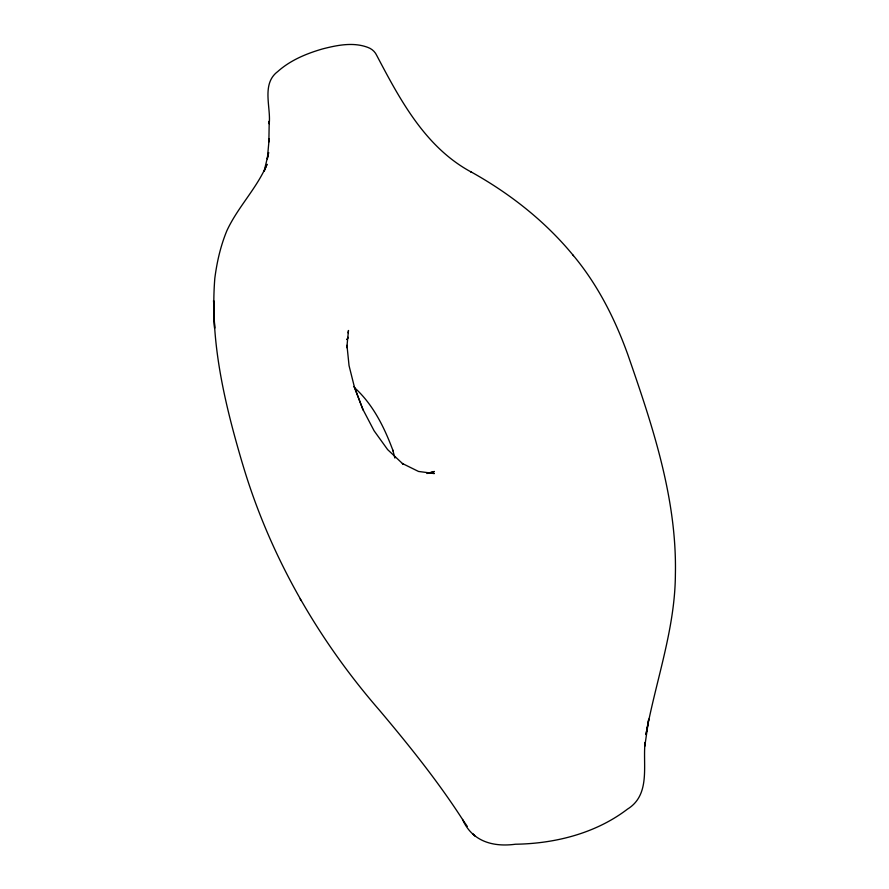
<?xml version="1.0" encoding="UTF-8"?>
<svg xmlns="http://www.w3.org/2000/svg" width="889" height="889" viewBox="0 0 889 889"><rect width="100%" height="100%" fill="white"/><g stroke="black" fill="none" stroke-linecap="round" stroke-linejoin="round"><path stroke-width="1.33" d="M348.055 332.864L348.488 330.464L346.821 347.699L346.966 345.299L349.044 365.623L354.533 387.548L363.068 409.918L354.144 386.459L354.533 387.548M264.189 170.977L268.634 152.53L267.311 159.02L269.178 138.684L268.867 141.951L269.223 121.16L269.211 123.782C271.067 107.18 261.222 83.899 277.712 71.576C290.392 60.208 306.527 53.54 322.707 48.884C337.253 45.161 353.189 41.905 367.735 47.361C371.702 48.728 375.036 51.651 376.769 55.496C400.161 99.968 425.431 147.53 471.526 172.188L470.803 171.744C509.486 193.235 544.779 220.828 572.994 255.076L573.449 255.676M264.2 171.244L267.022 164.298C256.865 188.39 237.741 207.126 226.828 230.818C220.55 246.064 216.927 262.022 214.816 278.324C209.793 340.62 224.473 402.473 241.93 461.836L242.786 464.647C269.734 555.347 317.506 639.013 379.503 710.289C408.962 745.271 437.71 780.975 462.536 819.447C472.215 841.461 493.062 847.25 515.498 844.228C554.98 843.628 595.686 833.415 627.434 809.157C650.948 794.688 642.614 764.94 645.081 742.426L644.814 746.115L648.737 719.101L645.959 734.57C655.66 681.185 675.073 629.301 675.384 574.472C677.04 498.273 652.237 424.942 627.567 353.878L626.989 352.333C614.21 317.34 597.019 283.747 572.994 255.076M347.043 339.642L348.055 337.264L347.099 339.454M429.343 473.037L434.343 471.481L426.853 473.515M432.21 473.348L434.388 473.515L418.519 471.459L402.373 463.491L402.995 464.036L387.637 449.612L374.102 430.798L362.801 409.207M355.055 388.16C373.391 404.917 384.615 427.987 393.138 450.99L392.816 450.112L394.883 458.046M474.181 835.238L473.059 834.015L474.959 836.093M462.536 819.447L467.27 826.392M300.171 598.93L301.06 600.575M213.738 304.605L213.582 300.571L214.605 328.285L213.738 304.605"/></g></svg>
